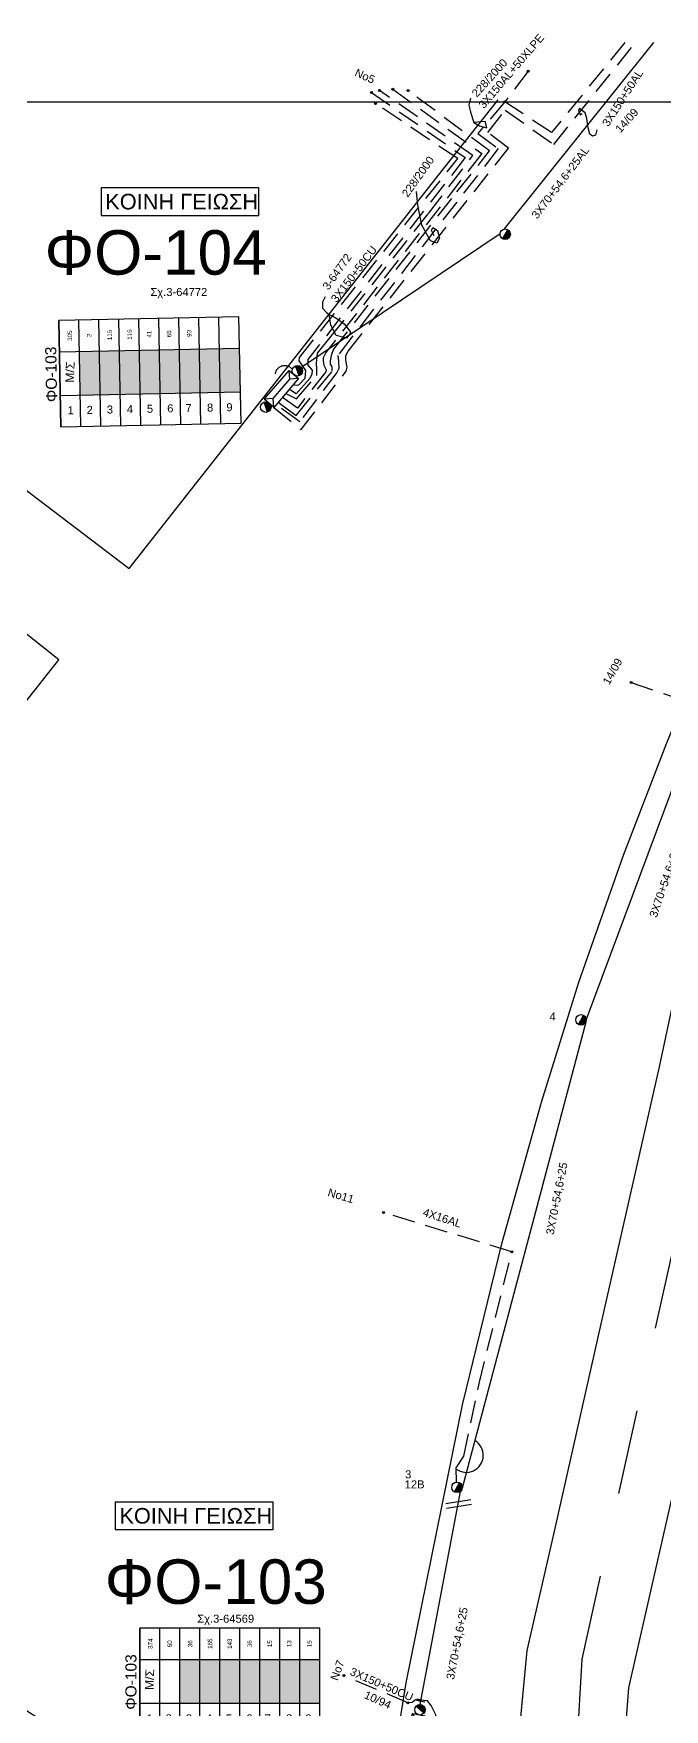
# Model space of a CAD drawing. Header units: millimetres. Extents: x 895 to 1951, y 728 to 1259.
# Drawn here: x 1748.4 to 1819.3, y 1070.1 to 1258.6 of the extents above; entities that cross this region are included whole.
import ezdxf
from ezdxf.enums import TextEntityAlignment as Align

# ---------------------------------------------------------------- set-up
doc = ezdxf.new("R2010")
doc.units = ezdxf.units.MM
doc.linetypes.add('CENTER', pattern=[50.8, 31.75, -6.35, 6.35, -6.35])
doc.linetypes.add('DASHED', pattern=[19.05, 12.7, -6.35])
for name, color, linetype in [('Ασφαλειοκιβώτια Χ.Τ 9 αναχωρήσεων', 7, 'Continuous'), ('Γέφυρες Εναέριου Δικτύου', 7, 'Continuous'), ('Επιγραφές - Σχήματα', 7, 'Continuous'), ('Καλώδια ΧΤ   3x150+50AL', 7, 'DASHED'), ('Καλώδια ΧΤ   3x150+50CU', 7, 'DASHED'), ('Καλώδια ΧΤ   3x150AL+50XLPE', 7, 'DASHED'), ('Μηχανική τομή', 7, 'Continuous'), ('Στύλος ΦΜ', 7, 'Continuous'), ('Στύλος ΦΜ @ 1', 7, 'Continuous'), ('Συνδέσεις', 7, 'Continuous'), ('Συνεστραμμένα ΧΤ   3x70+54.6+25 AL', 7, 'SYN_LINE'), ('Τομή', 7, 'Continuous'), ('Υποσταθμός εναέριος 2 στύλων', 7, 'Continuous'), ('Υποσταθμός πόλεως', 7, 'Continuous'), ('Υπόβαθρο ΔΕΗ', 7, 'Continuous'), ('Υπόγεια καλώδια Παροχών ΧΤ   4x16AL', 7, 'DASHED')]:
    doc.layers.add(name, color=color, linetype=linetype)
doc.styles.get("Standard").update_dxf_attribs({"font": 'ARIAL.TTF'})
doc.linetypes.add('SYN_LINE', pattern='A,0.5,-0.0001,["/\\/\\/\\/",Standard,S=0.1,R=0,X=0,Y=-0.05],-0.25', length=0.7501)

# ---------------------------------------------------------------- blocks, each defined once
blk = doc.blocks.new('ΥΠΟΣΤΑΘΜΟΣ ΕΝΑΕΡΙΟΣ ΕΠΙ 2 ΣΤΥΛΩΝ')
at = {"layer": 'Υποσταθμός εναέριος 2 στύλων', "linetype": 'Continuous'}
for points in [[(-11.97, -2.11, 0.574793), (-8.45, -0.07, 0.268822), (-9.64, 1.98)], [(9.68, -2.15, 0.574793), (13.19, -0.1, 0.268822), (12.01, 1.95)]]:
    blk.add_hatch(color=256, dxfattribs=at).paths.add_polyline_path(points)
for p, q in [((-11.97, -2.11), (-9.64, 1.98)), ((9.68, -2.15), (12.01, 1.95))]:
    blk.add_line(p, q, dxfattribs=at)
for centre in [(-10.81, -0.07), (10.84, -0.1)]:
    blk.add_circle(centre, 2.36, dxfattribs=at)
at = {"layer": 'Υποσταθμός πόλεως', "linetype": 'Continuous', "ltscale": 40}
blk.add_lwpolyline([(-8.57, 2.82), (8.57, 2.82), (8.57, -2.82), (-8.57, -2.82)], close=True, dxfattribs=at)
for points in [[(-5.75, 0), (-8.57, 2.82)], [(-8.57, -2.82), (-5.75, 0)], [(-5.75, 0), (5.75, 0)], [(5.75, 0), (8.57, 2.82)], [(8.57, -2.82), (5.75, 0)]]:
    blk.add_lwpolyline(points, dxfattribs=at)
at = {"layer": 'Υποσταθμός εναέριος 2 στύλων', "ltscale": 40, "flags": 1}
for tag, p in [('ΜΕΤΑΣΧΗΜΑΤΙΣΜΟΣ', (14.09, 2.51)), ('ΙΣΧΥΣ', (14.07, -0.28)), ('ΑΡΙΘΜΟΣ', (14.19, -3))]:
    blk.add_attdef(tag, p, '', height=1.8, dxfattribs=at)
blk = doc.blocks.new('ΥΠΑΡΧΩΝ ΤΣΙΜΕΝΤΕΝΙΟΣ ΣΤΥΛΟΣ')
at = {"layer": 'Στύλος ΦΜ'}
blk.add_hatch(color=7, dxfattribs=at).paths.add_polyline_path([(-1.29, -2.28, 0.574793), (2.62, 0, 0.268822), (1.3, 2.27)])
at = {"layer": 'Στύλος ΦΜ', "color": 7}
blk.add_line((-1.29, -2.28), (1.3, 2.27), dxfattribs=at)
blk.add_circle((0, 0), 2.62, dxfattribs=at)
at = {"layer": 'Στύλος ΦΜ', "flags": 4}
for tag, p in [('ΑΡΙΘΜΟΣ', (-4.68, 8.05)), ('ΤΥΠΟΣ', (-4.91, 3.03))]:
    blk.add_attdef(tag, p, '', height=4, dxfattribs=at)
blk = doc.blocks.new('_ΣΥΝΔΕΣΗ')
at = {"layer": 'Συνδέσεις', "linetype": 'SYN_LINE', "ltscale": 40}
blk.add_hatch(color=256, dxfattribs=at).paths.add_polyline_path([(0.5, -0.01, 1), (-0.5, -0.01, 1)])
at = {"layer": 'Συνδέσεις'}
blk.add_circle((0, -0.01), 0.5, dxfattribs=at)
blk = doc.blocks.new('ΜΗΧΑΝΙΚΗ ΤΟΜΗ')
at = {"layer": 'Μηχανική τομή', "ltscale": 40}
for p, q in [((-1.89, 0.78), (1.89, 0.78)), ((1.89, 0), (-1.89, 0))]:
    blk.add_line(p, q, dxfattribs=at)
blk = doc.blocks.new('ΤΟΜΗ')
at = {"layer": 'Τομή', "ltscale": 40}
for p, q in [((-5.68, 0), (5.68, 0)), ((5.68, -2.33), (-5.68, -2.33))]:
    blk.add_line(p, q, dxfattribs=at)
blk = doc.blocks.new('ΑΣΦΑΛΕΙΟΚΙΒΩΤΙΟ ΥΠΟΣΤΑΘΜΟΥ 9 ΑΝΑΧΩΡΗΣΕΩΝ')
at = {"layer": 'Ασφαλειοκιβώτια Χ.Τ 9 αναχωρήσεων', "ltscale": 40}
for p, q in [((-23.8, 40.36), (24.02, 40.36)), ((-9.72, 40.36), (-9.72, -40.64)), ((9.94, 40.36), (9.94, -40.64)), ((-23.8, 31.36), (24.02, 31.36)), ((-23.8, 22.36), (24.02, 22.36)), ((-23.8, 13.36), (24.02, 13.36)), ((-23.8, 4.36), (24.02, 4.36)), ((-23.8, -4.64), (24.02, -4.64)), ((-23.8, -13.64), (24.02, -13.64)), ((-23.8, -22.64), (24.02, -22.64)), ((-23.8, -31.64), (24.02, -31.64))]:
    blk.add_line(p, q, dxfattribs=at)
at = {"layer": 'Ασφαλειοκιβώτια Χ.Τ 9 αναχωρήσεων'}
blk.add_lwpolyline([(-23.8, -40.64), (24.02, -40.64), (24.02, 40.36), (-23.8, 40.36)], close=True, dxfattribs=at)
for s, p in [('1', (-18.29, 37.24)), ('2', (-18.29, 28.67)), ('3', (-18.29, 19.6)), ('4', (-18.29, 10.58)), ('5', (-18.29, 1.57)), ('6', (-18.29, -7.57)), ('7', (-18.29, -15.81)), ('8', (-18.29, -25.5)), ('9', (-18.29, -34.19))]:
    blk.add_text(s, height=3.6, rotation=270, dxfattribs=at).set_placement(p)
at = {"layer": 'Ασφαλειοκιβώτια Χ.Τ 9 αναχωρήσεων', "ltscale": 40}
for tag, height, p in [('ΟΝΟΜΑ', 5, (-0.16, 44.31)), ('ΚΕΙΜΕΝΟ 1', 2, (17.06, 35.59)), ('ΚΕΙΜΕΝΟ 2', 2, (17.06, 26.88)), ('ΚΕΙΜΕΝΟ 3', 2, (17.06, 17.69)), ('ΚΕΙΜΕΝΟ 4', 2, (17.06, 8.71)), ('ΚΕΙΜΕΝΟ 5', 2, (17.06, -0.13)), ('ΚΕΙΜΕΝΟ 6', 2, (17.06, -9.05)), ('ΚΕΙΜΕΝΟ 7', 2, (17.06, -18.13)), ('ΚΕΙΜΕΝΟ 8', 2, (17.06, -26.85)), ('ΚΕΙΜΕΝΟ 9', 2, (17.06, -35.99)), ('ΣΧ', 2, (-0.1, -42.64))]:
    blk.add_attdef(tag, text='', height=height, dxfattribs=at).set_placement(p, align=Align.MIDDLE_CENTER)

msp = doc.modelspace()

# ---------------------------------------------------------------- hatches: boundary and pattern name
at = {"layer": 'Ασφαλειοκιβώτια Χ.Τ 9 αναχωρήσεων'}
for color, points in [(1, [(1755.77, 1222.94), (1753.52, 1222.9), (1753.62, 1217.98), (1755.87, 1218.03)]), (2, [(1758.02, 1222.98), (1755.77, 1222.94), (1755.87, 1218.03), (1758.12, 1218.07)]), (154, [(1760.27, 1223.03), (1758.02, 1222.98), (1758.12, 1218.07), (1760.37, 1218.11)]), (85, [(1762.52, 1223.07), (1760.27, 1223.03), (1760.37, 1218.11), (1762.62, 1218.16)]), (27, [(1764.77, 1223.11), (1762.52, 1223.07), (1762.62, 1218.16), (1764.87, 1218.2)]), (6, [(1767.02, 1223.16), (1764.77, 1223.11), (1764.87, 1218.2), (1767.12, 1218.24)]), (30, [(1769.27, 1223.2), (1767.02, 1223.16), (1767.12, 1218.24), (1769.36, 1218.29)]), (62, [(1771.52, 1223.24), (1769.27, 1223.2), (1769.36, 1218.29), (1771.61, 1218.33)]), (27, [(1767.03, 1075.75), (1764.78, 1075.75), (1764.78, 1070.83), (1767.03, 1070.83)]), (173, [(1769.28, 1075.75), (1767.03, 1075.75), (1767.03, 1070.83), (1769.28, 1070.83)]), (133, [(1771.53, 1075.75), (1769.28, 1075.75), (1769.28, 1070.83), (1771.53, 1070.83)]), (151, [(1773.78, 1075.75), (1771.53, 1075.75), (1771.53, 1070.83), (1773.78, 1070.83)]), (30, [(1776.03, 1075.75), (1773.78, 1075.75), (1773.78, 1070.83), (1776.03, 1070.83)]), (2, [(1778.28, 1075.75), (1776.03, 1075.75), (1776.03, 1070.83), (1778.28, 1070.83)]), (85, [(1778.28, 1070.83), (1780.53, 1070.83), (1780.53, 1075.75), (1778.28, 1075.75)]), (6, [(1780.53, 1075.75), (1778.28, 1075.75), (1778.28, 1070.83), (1780.53, 1070.83)])]:
    msp.add_hatch(color=color, dxfattribs=at).paths.add_polyline_path(points)

# ---------------------------------------------------------------- linework, layer by layer
at = {"layer": 'Γέφυρες Εναέριου Δικτύου'}
msp.add_arc((1797.01, 1098.72), 1.92, 233.6453, 59.8258, dxfattribs=at)
at = {"layer": 'Επιγραφές - Σχήματα'}
msp.add_lwpolyline([(897.66, 745.99), (1897.31, 745.99), (1897.31, 1250.94), (897.66, 1250.94)], close=True, dxfattribs=at)
for points in [[(1797.48, 1251.38), (1797.31, 1250.62), (1797.5, 1249.78), (1797.88, 1248.63), (1798.52, 1248.25), (1799.32, 1248.02), (1799.13, 1248.76), (1797.88, 1248.63)], [(1811.7, 1247.81), (1811.54, 1247.22), (1811.22, 1247.08), (1810.91, 1247.32), (1810.74, 1248.05), (1810.59, 1249.08), (1810.39, 1249.74), (1809.76, 1250.21), (1809.64, 1250.01), (1809.83, 1249.51), (1809.83, 1249.51), (1810.06, 1249.65)], [(1793.4, 1235.88), (1793.1, 1236.47), (1793.25, 1236.84), (1793.77, 1236.5), (1794.02, 1235.64), (1793.69, 1235.07), (1792.98, 1235.32), (1792.03, 1237.09), (1791.58, 1239.32), (1791.41, 1240.89)], [(1781.14, 1229.02), (1780.86, 1228.44), (1780.83, 1227.76), (1781.3, 1227.26), (1781.58, 1227.04), (1782.33, 1226.67), (1783.3, 1225.98), (1784.03, 1225.02), (1783.53, 1224.39), (1782.39, 1224.69), (1781.8, 1225.84), (1781.59, 1227.03)]]:
    msp.add_lwpolyline(points, dxfattribs=at)
at = {"layer": 'Επιγραφές - Σχήματα', "color": 190}
for points in [[(1755.94, 1238.19), (1773.7, 1238.19), (1773.7, 1241.28), (1755.94, 1241.28)], [(1757.53, 1090.37), (1775.29, 1090.37), (1775.29, 1093.46), (1757.53, 1093.46)]]:
    msp.add_lwpolyline(points, close=True, dxfattribs=at)
at = {"layer": 'Καλώδια ΧΤ   3x150+50CU', "color": 62, "ltscale": 0.2}
msp.add_lwpolyline([(1775.36, 1216.59), (1778.43, 1214.09), (1783.52, 1220.66), (1783.63, 1221.13), (1783.47, 1221.9), (1783.48, 1222.43), (1783.74, 1222.91), (1801.76, 1245.73), (1799.44, 1247.52), (1801.4, 1250.01), (1806.85, 1246.17), (1816.06, 1257.63)], dxfattribs=at)
at = {"layer": 'Καλώδια ΧΤ   3x150+50CU', "color": 1, "ltscale": 0.2}
msp.add_lwpolyline([(1775.87, 1217.17), (1777.87, 1215.67), (1781.94, 1220.67), (1781.93, 1221.16), (1781.74, 1221.45), (1781.73, 1221.83), (1781.88, 1222.58), (1782.08, 1223.09), (1795.97, 1240.83), (1799.63, 1245.43), (1790.48, 1252.22)], dxfattribs=at)
at = {"layer": 'Καλώδια ΧΤ   3x150+50CU', "color": 2, "ltscale": 0.2}
msp.add_lwpolyline([(1788.77, 1252.37), (1798.77, 1245.13), (1781.22, 1222.76), (1780.93, 1222.18), (1780.94, 1221.78), (1780.99, 1221.33), (1781.27, 1220.81), (1781.23, 1220.58), (1778.02, 1216.52), (1776.34, 1217.72)], dxfattribs=at)
at = {"layer": 'Καλώδια ΧΤ   3x150+50CU', "color": 154, "ltscale": 0.2}
msp.add_lwpolyline([(1776.71, 1218.14), (1777.91, 1217.56), (1780.21, 1220.17), (1780.21, 1220.93), (1780.17, 1221.58), (1780.28, 1222.69), (1781.69, 1224.42), (1792.75, 1238.38), (1797.76, 1244.91), (1787.25, 1252.25)], dxfattribs=at)
at = {"layer": 'Καλώδια ΧΤ   3x150+50CU', "color": 85, "ltscale": 0.2}
msp.add_lwpolyline([(1786.35, 1252.02), (1796.9, 1244.69), (1779.21, 1221.99), (1779.18, 1221.33), (1779.68, 1220.77), (1779.66, 1220.32), (1779.43, 1219.84), (1777.88, 1218.11), (1777.12, 1218.62)], dxfattribs=at)
at = {"layer": 'Καλώδια ΧΤ   3x150+50CU', "color": 27, "ltscale": 0.2}
msp.add_lwpolyline([(1777.55, 1219.11), (1778.13, 1219.1), (1778.88, 1219.86), (1778.96, 1220.74), (1778.22, 1221.81), (1778.25, 1222.2), (1796.05, 1244.57), (1786.82, 1250.76)], dxfattribs=at)
at = {"layer": 'Καλώδια ΧΤ   3x150+50CU', "color": 30, "ltscale": 0.2}
msp.add_lwpolyline([(1792.02, 1067.88), (1793.22, 1068.1), (1793.52, 1068.84), (1793.52, 1068.84), (1793.59, 1069.53), (1793.08, 1070.56), (1792.66, 1071.12), (1791.32, 1071.23), (1790.93, 1070.91), (1790.44, 1070.88), (1783.25, 1073.94)], dxfattribs=at)
at = {"layer": 'Καλώδια ΧΤ   3x150+50CU', "color": 6, "ltscale": 0.2}
msp.add_arc((1776.6, 1220.18), 1.1, 38.6228, 229.44, dxfattribs=at)
at = {"layer": 'Καλώδια ΧΤ   3x150AL+50XLPE', "color": 30, "ltscale": 0.2}
for points in [[(1814.86, 1257.63), (1806.6, 1247.51), (1801.35, 1250.96)], [(1803.99, 1254.42), (1801.35, 1250.96), (1798.31, 1247.39), (1800.61, 1245.7), (1782.57, 1222.44), (1782.63, 1221.8), (1782.69, 1220.97), (1782.46, 1220.51), (1778.3, 1214.98), (1775.62, 1216.88)]]:
    msp.add_lwpolyline(points, dxfattribs=at)
at = {"layer": 'Καλώδια ΧΤ   3x150AL+50XLPE', "color": 62, "ltscale": 0.2}
msp.add_lwpolyline([(1815.57, 1185.65), (1822.48, 1183.3), (1823.73, 1186.27), (1823.14, 1187.31), (1823.37, 1188.34), (1824.18, 1188.98), (1824.77, 1189.02), (1830.81, 1202.84), (1835.64, 1212.76), (1834.99, 1213.34), (1834.8, 1214.05), (1834.81, 1214.41), (1835.53, 1215.11), (1836.36, 1215.39), (1837.04, 1215.37), (1845.97, 1233.42), (1845.37, 1233.41), (1844.85, 1233.87), (1844.51, 1234.59), (1844.44, 1235.26), (1844.63, 1236.16), (1823.4, 1257.63)], dxfattribs=at)
at = {"layer": 'Συνεστραμμένα ΧΤ   3x70+54.6+25 AL', "color": 6, "ltscale": 20}
for points in [[(1801.33, 1236.66), (1818.12, 1257.63)], [(1778.63, 1221.23), (1800.81, 1236.16)]]:
    msp.add_lwpolyline(points, dxfattribs=at)
at = {"layer": 'Συνεστραμμένα ΧΤ   3x70+54.6+25 AL', "color": 30, "ltscale": 30}
for points in [[(1825.32, 1187.44), (1810.51, 1147.73)], [(1810.45, 1147.43), (1796.55, 1095.03)]]:
    msp.add_lwpolyline(points, dxfattribs=at)
at = {"layer": 'Συνεστραμμένα ΧΤ   3x70+54.6+25 AL', "color": 85, "ltscale": 30}
msp.add_lwpolyline([(1796.32, 1094.65), (1791.81, 1070.68)], dxfattribs=at)
at = {"layer": 'Υπόβαθρο ΔΕΗ'}
for points in [[(1710.54, 1252.13), (1703.72, 1240.62), (1759.11, 1198.46), (1794.45, 1243.43), (1800.59, 1251.2)], [(1715.42, 1123.56), (1714.92, 1123.54), (1698.29, 1101.6), (1702.97, 1098.91), (1719.82, 1087.87), (1742.65, 1073.13), (1774.62, 1052.72), (1786.87, 1049.05), (1787.29, 1054.75), (1790.27, 1073.12), (1796.59, 1104.41), (1801.05, 1122.67), (1805.47, 1138.43), (1809.67, 1151.95), (1814.69, 1166.22), (1819.58, 1178.86), (1825.49, 1193.32), (1832.8, 1209.14), (1837.36, 1218.44), (1842.86, 1229.02), (1845.91, 1234.59), (1829.4, 1251.16)], [(1865.87, 1250.57), (1852.81, 1227.42), (1842.17, 1208.89), (1833.03, 1185.73), (1825.65, 1166.86), (1822.28, 1159.09), (1818.69, 1142.41), (1812.08, 1113.18), (1806.75, 1089.52), (1803.82, 1076.77), (1800.9, 1045.89), (1798.04, 1013.34), (1797.29, 983.66), (1793.15, 841.25), (1792.89, 829.83), (1792.25, 806.23), (1791.49, 780.95), (1790.85, 756.12), (1789.11, 734.62)], [(1801.72, 737.15), (1803.82, 780.52), (1804.51, 803.37), (1805.14, 823.66), (1805.57, 841.25), (1809.55, 998.81), (1811.35, 1025.98), (1813.16, 1046.62), (1814.37, 1060.41), (1815.31, 1072.57), (1820.69, 1096.28), (1825.86, 1119.49), (1831.63, 1145.34), (1833.02, 1152.06), (1846, 1185.82), (1857.7, 1216.77), (1880.72, 1250.54)], [(1744.4, 1179.66), (1751.19, 1188.2), (1736.8, 1199.64), (1720.27, 1212.78), (1696.65, 1231.37), (1696.34, 1231.54), (1695.68, 1231.47), (1695.41, 1231.23), (1695.13, 1230.82), (1695.05, 1230.4), (1693.6, 1229.47), (1693.38, 1228.74), (1693.16, 1228.37), (1691.87, 1226.93), (1690.53, 1224.9), (1690.14, 1223.49), (1690.23, 1222.89), (1691.34, 1222.09), (1693.97, 1219.81), (1717.02, 1201.56), (1730.71, 1190.5), (1744.4, 1179.66)]]:
    msp.add_lwpolyline(points, dxfattribs=at)
at = {"layer": 'Υπόβαθρο ΔΕΗ', "color": 1, "linetype": 'CENTER', "ltscale": 1.5}
msp.add_lwpolyline([(1869.69, 1243.95), (1841.23, 1191.94), (1828.59, 1159.51), (1810, 1075.77), (1804.81, 987.02), (1802.92, 945.34), (1801.11, 897.96), (1799.71, 837.45)], dxfattribs=at)
at = {"layer": 'Υπόγεια καλώδια Παροχών ΧΤ   4x16AL', "color": 30, "ltscale": 0.2}
msp.add_lwpolyline([(1795.92, 1095.71), (1795.87, 1097.32), (1796.74, 1098.63), (1798.45, 1106.81), (1802.14, 1121.6), (1787.71, 1126.03)], dxfattribs=at)

# ---------------------------------------------------------------- block references
at = {"layer": 'Ασφαλειοκιβώτια Χ.Τ 9 αναχωρήσεων'}
for p, xscale, yscale, zscale, rotation, values in [((1761.41, 1220.56), 0.2500000000000164, 0.2500000000000164, 0.2500000000000164, 91.10191216334483, {'ΟΝΟΜΑ': 'ΦΟ-103', 'ΚΕΙΜΕΝΟ 2': '2', 'ΚΕΙΜΕΝΟ 1': '305', 'ΚΕΙΜΕΝΟ 3': '115', 'ΚΕΙΜΕΝΟ 4': '116', 'ΚΕΙΜΕΝΟ 5': '41', 'ΚΕΙΜΕΝΟ 6': '66', 'ΚΕΙΜΕΝΟ 7': '93'}), ((1770.38, 1073.26), 0.25, 0.25, 0.25, 90, {'ΟΝΟΜΑ': 'ΦΟ-103', 'ΚΕΙΜΕΝΟ 2': '60', 'ΚΕΙΜΕΝΟ 1': '374', 'ΚΕΙΜΕΝΟ 3': '36', 'ΚΕΙΜΕΝΟ 4': '165', 'ΚΕΙΜΕΝΟ 5': '143', 'ΚΕΙΜΕΝΟ 6': '36', 'ΚΕΙΜΕΝΟ 7': '15', 'ΚΕΙΜΕΝΟ 8': '13', 'ΚΕΙΜΕΝΟ 9': '15'})]:
    msp.add_blockref('ΑΣΦΑΛΕΙΟΚΙΒΩΤΙΟ ΥΠΟΣΤΑΘΜΟΥ 9 ΑΝΑΧΩΡΗΣΕΩΝ', p, dxfattribs=dict(at, xscale=xscale, yscale=yscale, zscale=zscale, rotation=rotation)).add_auto_attribs(values)
at = {"layer": 'Μηχανική τομή', "xscale": 0.2500000000000008, "yscale": 0.2500000000000008, "zscale": 0.2500000000000008, "rotation": 348.1359285863398}
msp.add_blockref('ΜΗΧΑΝΙΚΗ ΤΟΜΗ', (1791.88, 1071.04), dxfattribs=at)
at = {"layer": 'Στύλος ΦΜ @ 1', "ltscale": 40, "xscale": 0.2249999999999091, "yscale": 0.2249999999999091, "zscale": 0.2249999999999091}
msp.add_blockref('ΥΠΑΡΧΩΝ ΤΣΙΜΕΝΤΕΝΙΟΣ ΣΤΥΛΟΣ', (1801.39, 1236.07), dxfattribs=at)
at = {"layer": 'Στύλος ΦΜ @ 1', "ltscale": 40}
ref = msp.add_blockref('ΥΠΑΡΧΩΝ ΤΣΙΜΕΝΤΕΝΙΟΣ ΣΤΥΛΟΣ', (1809.92, 1147.7), dxfattribs=dict(at, xscale=0.2249999999999091, yscale=0.2249999999999091, zscale=0.2249999999999091))
ref.add_attrib('ΤΥΠΟΣ', '4', (1806.38, 1147.63), dxfattribs={"layer": 'Στύλος ΦΜ', "height": 0.9, "flags": 4})
ref = msp.add_blockref('ΥΠΑΡΧΩΝ ΤΣΙΜΕΝΤΕΝΙΟΣ ΣΤΥΛΟΣ', (1795.97, 1095.12), dxfattribs=dict(at, xscale=0.2249999999999091, yscale=0.2249999999999091, zscale=0.2249999999999091))
ref.add_attrib('ΤΥΠΟΣ', '12B', (1790.09, 1095), dxfattribs={"layer": 'Στύλος ΦΜ', "height": 0.9, "flags": 4})
ref.add_attrib('ΑΡΙΘΜΟΣ', '3', (1790.14, 1096.13), dxfattribs={"layer": 'Στύλος ΦΜ', "height": 0.9, "flags": 4})
at = {"layer": 'Συνδέσεις', "xscale": 0.2249999999999091, "yscale": 0.2249999999999091, "zscale": 0.2249999999999091}
for p in [(1803.99, 1254.42), (1786.35, 1252.02), (1787.25, 1252.25), (1788.77, 1252.37), (1790.48, 1252.22), (1786.82, 1250.76), (1801.35, 1250.96), (1815.57, 1185.65), (1787.71, 1126.03), (1802.14, 1121.6), (1783.25, 1073.94), (1790.44, 1070.88)]:
    msp.add_blockref('_ΣΥΝΔΕΣΗ', p, dxfattribs=at)
at = {"layer": 'Τομή', "xscale": 0.2499999999998283, "yscale": 0.2499999999998283, "zscale": 0.2499999999998283, "rotation": 9.289148626639987}
msp.add_blockref('ΤΟΜΗ', (1796.11, 1093.53), dxfattribs=at)
at = {"layer": 'Υποσταθμός εναέριος 2 στύλων'}
for p, xscale, yscale, zscale, rotation in [((1776.23, 1218.67), 0.2500000000000347, 0.2500000000000347, 0.2500000000000347, 49.09031342536238), ((1791.21, 1067.45), 0.2500000000000172, 0.2500000000000172, 0.2500000000000172, 77.89981079050723)]:
    msp.add_blockref('ΥΠΟΣΤΑΘΜΟΣ ΕΝΑΕΡΙΟΣ ΕΠΙ 2 ΣΤΥΛΩΝ', p, dxfattribs=dict(at, xscale=xscale, yscale=yscale, zscale=zscale, rotation=rotation))

# ---------------------------------------------------------------- texts
at = {"layer": 'Επιγραφές - Σχήματα', "color": 190, "char_height": 1.75, "width": 17.5655, "attachment_point": 1}
for insert in [(1756.42, 1240.61), (1758.01, 1092.79)]:
    msp.add_mtext('KOINH ΓΕΙΩΣΗ', dxfattribs=dict(at, insert=insert))
at = {"layer": 'Επιγραφές - Σχήματα', "color": 7, "width": 84.1859, "attachment_point": 1}
for s, insert, char_height in [('ΦΟ-104', (1749.59, 1236.52), 5), ('ΦΟ-103', (1756.35, 1087.01), 5), ('Σχ.3-64569', (1766.76, 1080.79), 0.9)]:
    msp.add_mtext(s, dxfattribs=dict(at, insert=insert, char_height=char_height))
at = {"layer": 'Επιγραφές - Σχήματα', "color": 7, "char_height": 0.9, "width": 84.1859, "attachment_point": 1, "rotation": 88.0043}
for insert in [(1751.92, 1219.39), (1760.87, 1072.34)]:
    msp.add_mtext('{\\H1.083x;\\C256;Μ/Σ}', dxfattribs=dict(at, insert=insert))
at = {"layer": 'Καλώδια ΧΤ   3x150+50AL', "color": 7, "insert": (1812.23, 1248.58), "char_height": 0.9, "width": 84.1859, "attachment_point": 1, "rotation": 56.9989}
msp.add_mtext('3X150+50AL', dxfattribs=at)
at = {"layer": 'Καλώδια ΧΤ   3x150+50CU', "color": 7, "char_height": 0.9, "width": 84.1859, "attachment_point": 1}
for s, insert, rotation in [('228/2000', (1797.54, 1252.01), 47.9072), ('No5', (1784.75, 1254.73), 335.9445), ('14/09', (1813.68, 1248), 47.9072), ('228/2000', (1789.7, 1240.67), 54.5707), ('3X150+50CU', (1781.71, 1228.85), 52.5403), ('3-64772', (1780.78, 1230.24), 54.5707), ('14/09', (1812.3, 1185.74), 60.9079), ('3Χ70+54,6+25', (1817.57, 1159.41), 71.2629), ('3Χ70+54,6+25', (1805.96, 1123.64), 79.0827), ('No11', (1781.61, 1128.77), 343.3893), ('3Χ70+54,6+25', (1794.75, 1073.6), 79.0827), ('No7', (1781.71, 1073.6), 70.4491), ('3X150+50CU', (1784.2, 1074.88), 336.5942), ('10/94', (1785.81, 1072.26), 336.1785)]:
    msp.add_mtext(s, dxfattribs=dict(at, insert=insert, rotation=rotation))
at = {"layer": 'Καλώδια ΧΤ   3x150+50CU', "color": 7, "insert": (1761.49, 1230.02), "char_height": 0.9, "width": 84.1859, "attachment_point": 1}
msp.add_mtext('Σχ.3-64772', dxfattribs=at)
at = {"layer": 'Καλώδια ΧΤ   3x150AL+50XLPE', "color": 7, "insert": (1802.08, 1254.41), "char_height": 0.9, "width": 13.9242, "attachment_point": 5, "rotation": 49.4362}
msp.add_mtext('3X150AL+50XLPE', dxfattribs=at)
at = {"layer": 'Συνεστραμμένα ΧΤ   3x70+54.6+25 AL', "color": 7, "insert": (1804.27, 1238.26), "char_height": 0.9, "width": 84.1859, "attachment_point": 1, "rotation": 52.8121}
msp.add_mtext('3X70+54.6+25AL', dxfattribs=at)
at = {"layer": 'Υπόγεια καλώδια Παροχών ΧΤ   4x16AL', "color": 7, "insert": (1792.33, 1126.54), "char_height": 0.9, "width": 84.1859, "attachment_point": 1, "rotation": 342.0656}
msp.add_mtext('4X16AL', dxfattribs=at)

doc.saveas('drawing.dxf')
